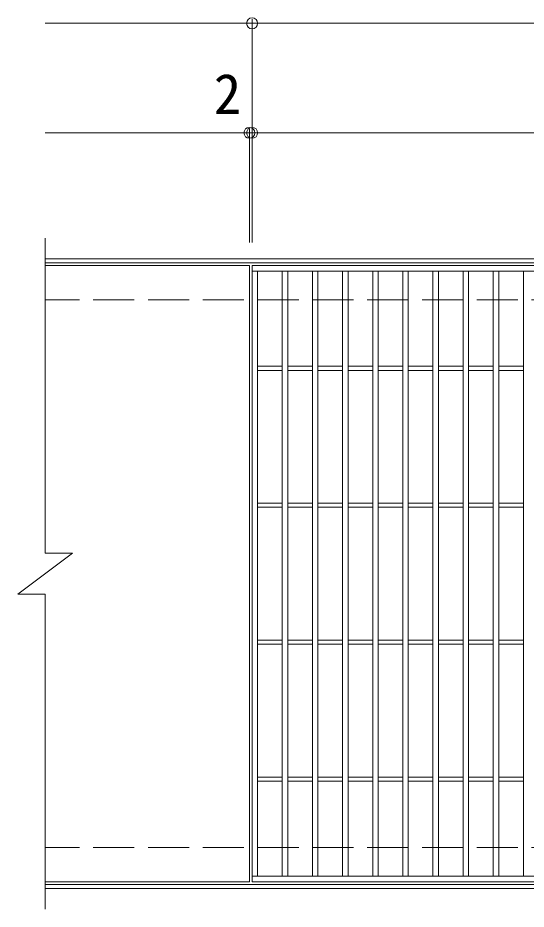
# Model space of a CAD drawing. Units: millimetres, scale not verified. Extents: x -1660 to 1536, y -1372 to 1249.
# Drawn here: x -626 to -255, y 567 to 1218 of the extents above; entities that cross this region are included whole.
import ezdxf
from ezdxf.enums import TextEntityAlignment as Align

# ---------------------------------------------------------------- set-up
doc = ezdxf.new("R2010")
doc.units = ezdxf.units.MM
doc.header["$LTSCALE"] = 10
doc.header["$PDMODE"] = 32
doc.header["$PDSIZE"] = 8
doc.linetypes.add('DASHED3', pattern=[4, 3, -1])
for name, color, linetype, lineweight in [('C-1', 2, 'Continuous', 9), ('C-2', 3, 'Continuous', 9), ('C-4', 7, 'Continuous', 9)]:
    doc.layers.add(name, color=color, linetype=linetype, lineweight=lineweight)
doc.styles.add('ＭＳ ゴシック', font='')
doc.styles.get('ＭＳ ゴシック').set_extended_font_data('MS Gothic')

msp = doc.modelspace()

# ---------------------------------------------------------------- linework, layer by layer
at = {"layer": 'C-1'}
for p, q in [((698.76, 1042.17), (-606.24, 1042.17)), ((698.76, 1039.17), (-606.24, 1039.17)), ((698.76, 585.17), (-606.24, 585.17)), ((698.76, 582.17), (-606.24, 582.17))]:
    msp.add_line(p, q, dxfattribs=at)
at = {"layer": 'C-1', "linetype": 'DASHED3'}
for p, q in [((698.76, 1012.17), (-606.24, 1012.17)), ((698.76, 612.17), (-606.24, 612.17))]:
    msp.add_line(p, q, dxfattribs=at)
at = {"layer": 'C-2'}
for p, q in [((-606.24, 1057.17), (-606.24, 827.17)), ((-457.24, 1037.17), (-606.24, 1037.17)), ((-457.24, 1037.17), (-457.24, 587.17)), ((-455.24, 1033.17), (538.76, 1033.17)), ((-451.24, 591.17), (-451.24, 1033.17)), ((-433.24, 591.17), (-433.24, 1033.17)), ((-429.24, 591.17), (-429.24, 1033.17)), ((-411.24, 591.17), (-411.24, 1033.17)), ((-407.24, 591.17), (-407.24, 1033.17)), ((-389.24, 591.17), (-389.24, 1033.17)), ((-385.24, 591.17), (-385.24, 1033.17)), ((-367.24, 591.17), (-367.24, 1033.17)), ((-363.24, 591.17), (-363.24, 1033.17)), ((-345.24, 591.17), (-345.24, 1033.17)), ((-341.24, 591.17), (-341.24, 1033.17)), ((-323.24, 591.17), (-323.24, 1033.17)), ((-319.24, 591.17), (-319.24, 1033.17)), ((-301.24, 591.17), (-301.24, 1033.17)), ((-297.24, 591.17), (-297.24, 1033.17)), ((-279.24, 591.17), (-279.24, 1033.17)), ((-275.24, 591.17), (-275.24, 1033.17)), ((-257.24, 591.17), (-257.24, 1033.17)), ((-451.24, 963.67), (-433.24, 963.67)), ((-429.24, 963.67), (-411.24, 963.67)), ((-407.24, 963.67), (-389.24, 963.67)), ((-385.24, 963.67), (-367.24, 963.67)), ((-363.24, 963.67), (-345.24, 963.67)), ((-341.24, 963.67), (-323.24, 963.67)), ((-319.24, 963.67), (-301.24, 963.67)), ((-297.24, 963.67), (-279.24, 963.67)), ((-275.24, 963.67), (-257.24, 963.67)), ((-451.24, 960.67), (-433.24, 960.67)), ((-429.24, 960.67), (-411.24, 960.67)), ((-407.24, 960.67), (-389.24, 960.67)), ((-385.24, 960.67), (-367.24, 960.67)), ((-363.24, 960.67), (-345.24, 960.67)), ((-341.24, 960.67), (-323.24, 960.67)), ((-319.24, 960.67), (-301.24, 960.67)), ((-297.24, 960.67), (-279.24, 960.67)), ((-275.24, 960.67), (-257.24, 960.67)), ((-451.24, 863.67), (-433.24, 863.67)), ((-451.24, 860.67), (-433.24, 860.67)), ((-429.24, 863.67), (-411.24, 863.67)), ((-429.24, 860.67), (-411.24, 860.67)), ((-407.24, 863.67), (-389.24, 863.67)), ((-407.24, 860.67), (-389.24, 860.67)), ((-385.24, 863.67), (-367.24, 863.67)), ((-385.24, 860.67), (-367.24, 860.67)), ((-363.24, 863.67), (-345.24, 863.67)), ((-363.24, 860.67), (-345.24, 860.67)), ((-341.24, 863.67), (-323.24, 863.67)), ((-341.24, 860.67), (-323.24, 860.67)), ((-319.24, 863.67), (-301.24, 863.67)), ((-319.24, 860.67), (-301.24, 860.67)), ((-297.24, 863.67), (-279.24, 863.67)), ((-297.24, 860.67), (-279.24, 860.67)), ((-275.24, 863.67), (-257.24, 863.67)), ((-275.24, 860.67), (-257.24, 860.67)), ((-626.24, 797.17), (-586.24, 827.17)), ((-606.24, 827.17), (-586.24, 827.17)), ((-626.24, 797.17), (-606.24, 797.17)), ((-606.24, 797.17), (-606.24, 567.17)), ((-451.24, 763.67), (-433.24, 763.67)), ((-429.24, 763.67), (-411.24, 763.67)), ((-407.24, 763.67), (-389.24, 763.67)), ((-385.24, 763.67), (-367.24, 763.67)), ((-363.24, 763.67), (-345.24, 763.67)), ((-341.24, 763.67), (-323.24, 763.67)), ((-319.24, 763.67), (-301.24, 763.67)), ((-297.24, 763.67), (-279.24, 763.67)), ((-275.24, 763.67), (-257.24, 763.67)), ((-451.24, 760.67), (-433.24, 760.67)), ((-429.24, 760.67), (-411.24, 760.67)), ((-407.24, 760.67), (-389.24, 760.67)), ((-385.24, 760.67), (-367.24, 760.67)), ((-363.24, 760.67), (-345.24, 760.67)), ((-341.24, 760.67), (-323.24, 760.67)), ((-319.24, 760.67), (-301.24, 760.67)), ((-297.24, 760.67), (-279.24, 760.67)), ((-275.24, 760.67), (-257.24, 760.67)), ((-451.24, 663.67), (-433.24, 663.67)), ((-451.24, 660.67), (-433.24, 660.67)), ((-429.24, 663.67), (-411.24, 663.67)), ((-429.24, 660.67), (-411.24, 660.67)), ((-407.24, 663.67), (-389.24, 663.67)), ((-407.24, 660.67), (-389.24, 660.67)), ((-385.24, 663.67), (-367.24, 663.67)), ((-385.24, 660.67), (-367.24, 660.67)), ((-363.24, 663.67), (-345.24, 663.67)), ((-363.24, 660.67), (-345.24, 660.67)), ((-341.24, 663.67), (-323.24, 663.67)), ((-341.24, 660.67), (-323.24, 660.67)), ((-319.24, 663.67), (-301.24, 663.67)), ((-319.24, 660.67), (-301.24, 660.67)), ((-297.24, 663.67), (-279.24, 663.67)), ((-297.24, 660.67), (-279.24, 660.67)), ((-275.24, 663.67), (-257.24, 663.67)), ((-275.24, 660.67), (-257.24, 660.67)), ((-457.24, 587.17), (-606.24, 587.17)), ((538.76, 591.17), (-455.24, 591.17)), ((538.76, 587.17), (-455.24, 587.17))]:
    msp.add_line(p, q, dxfattribs=at)
msp.add_lwpolyline([(-455.24, 587.17), (-455.24, 1037.17), (538.76, 1037.17)], dxfattribs=at)
at = {"layer": 'C-4'}
for p, q in [((-606.24, 1214.17), (698.76, 1214.17)), ((-455.24, 1054.17), (-455.24, 1217.17)), ((-606.24, 1134.17), (698.76, 1134.17)), ((-457.24, 1054.17), (-457.24, 1137.17))]:
    msp.add_line(p, q, dxfattribs=at)
for p in [(-455.24, 1214.17), (-457.24, 1134.17), (-455.24, 1134.17)]:
    msp.add_point(p, dxfattribs=at)

# ---------------------------------------------------------------- texts
at = {"layer": 'C-4', "color": 2, "style": 'ＭＳ ゴシック'}
msp.add_text('2', height=29.33, dxfattribs=at).set_placement((-483.2, 1139.17), align=Align.BOTTOM_LEFT)

doc.saveas('drawing.dxf')
